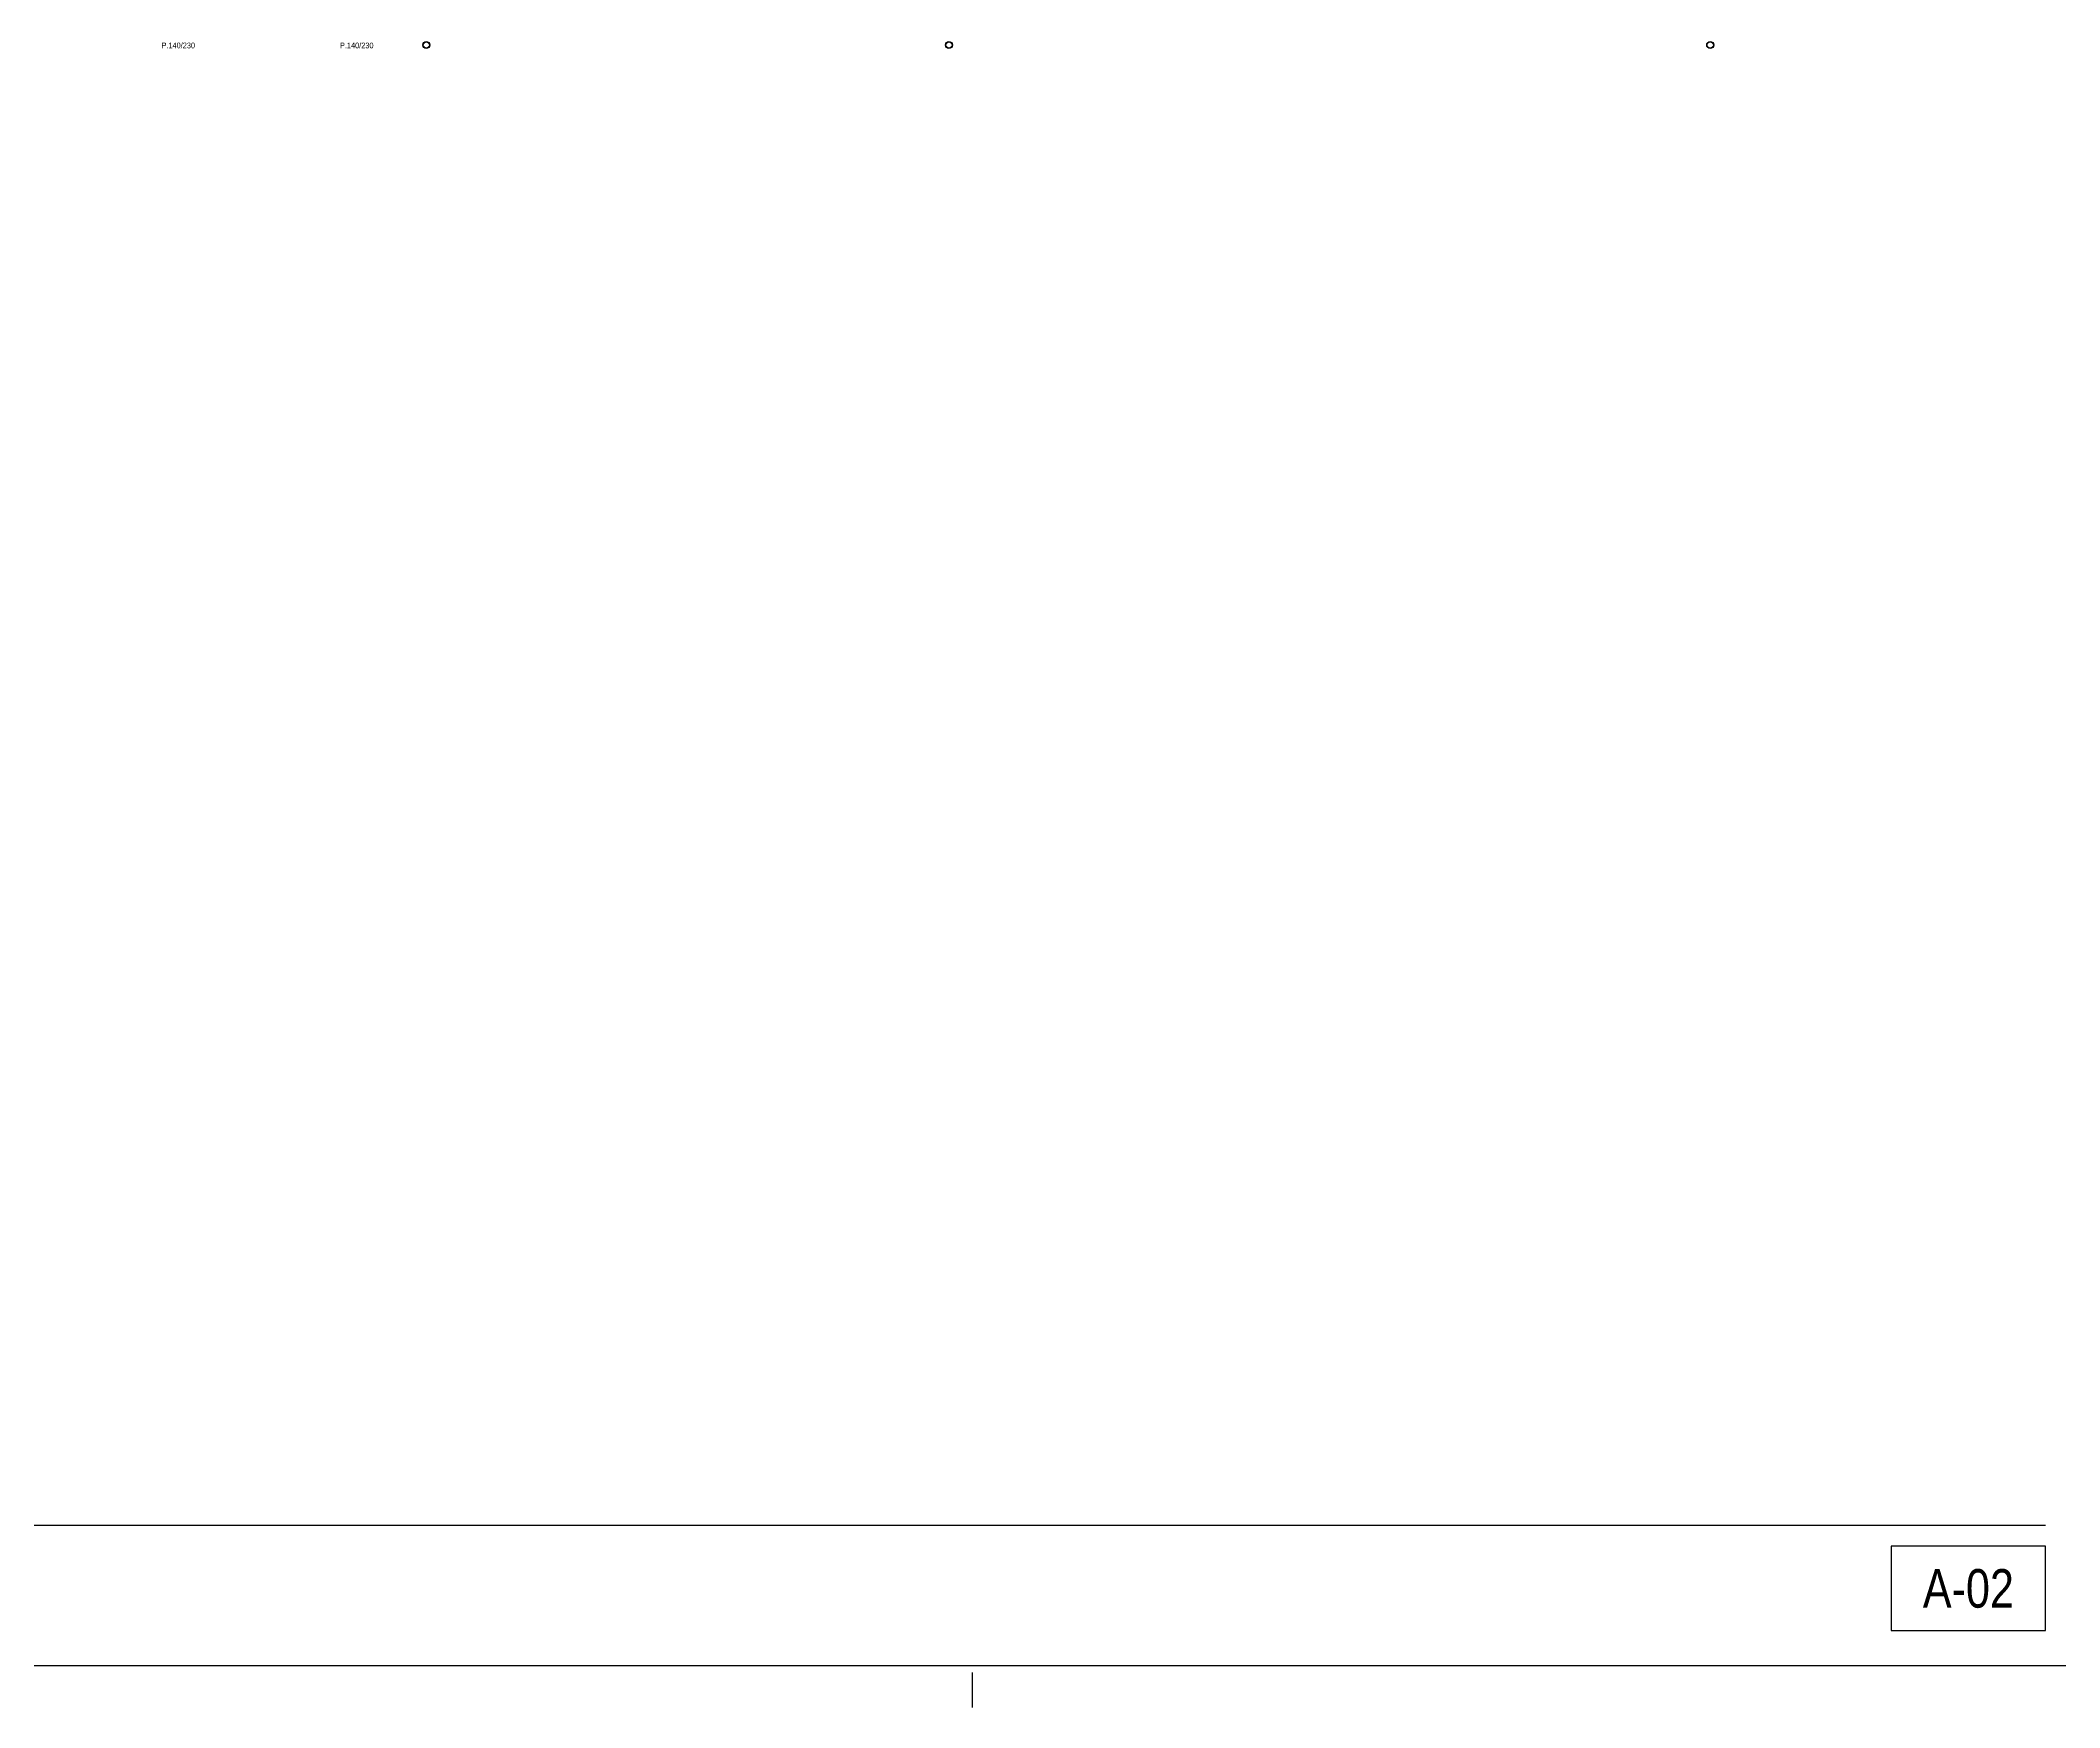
# Model space of a CAD drawing. Header units: centimetres. Extents: x 0 to 13208, y -30 to 2970.
# Drawn here: x 2286 to 3725, y -30 to 1158 of the extents above; entities that cross this region are included whole.
import ezdxf
from ezdxf.enums import TextEntityAlignment as Align

# ---------------------------------------------------------------- set-up
doc = ezdxf.new("R2010")
doc.units = ezdxf.units.CM
doc.linetypes.add('CENTER', pattern=[40, 25, -5, 5, -5])
for name, color, linetype in [('SCOTT-ANTET', 4, 'CONTINUOUS'), ('SCOTT-CERCEVE', 7, 'CONTINUOUS'), ('SCOTT-EKSEN', 8, 'CENTER'), ('SCOTT-MIMARI', 8, 'CONTINUOUS')]:
    doc.layers.add(name, color=color, linetype=linetype)
doc.styles.get("Standard").update_dxf_attribs({"font": 'arial.ttf', "width": 0.8})

msp = doc.modelspace()

# ---------------------------------------------------------------- linework, layer by layer
at = {"layer": 'SCOTT-ANTET'}
msp.add_line((1170, 100), (3714.8, 100), dxfattribs=at)
msp.add_lwpolyline([(3604.8, 25), (3714.8, 25), (3714.8, 85), (3604.8, 85)], close=True, dxfattribs=at)
at = {"layer": 'SCOTT-CERCEVE'}
for points in [[(0, 0), (13207.9, 0), (13207.9, 2970), (0, 2970)], [(100, 0), (13182.9, 0), (13182.9, 2970), (100, 2970)]]:
    msp.add_lwpolyline(points, close=True, dxfattribs=at)
at = {"layer": 'SCOTT-EKSEN'}
msp.add_line((2950, -30), (2950, -5), dxfattribs=at)
at = {"layer": 'SCOTT-MIMARI'}
for centre, radius in [((2560.8, 1155.2), 2.5), ((2560.8, 1155.2), 2.25), ((2933.3, 1155.2), 2.5), ((2933.3, 1155.2), 2.25), ((3475.8, 1155.2), 2.5), ((3475.8, 1155.2), 2.25)]:
    msp.add_circle(centre, radius, dxfattribs=at)

# ---------------------------------------------------------------- texts
at = {"layer": 'SCOTT-ANTET', "width": 0.8}
msp.add_text('A-02', height=27.5, dxfattribs=at).set_placement((3659.8, 55), align=Align.MIDDLE_CENTER)
at = {"layer": 'SCOTT-MIMARI', "width": 0.8}
for p in [(2372.1, 1152.8), (2499.3, 1152.8)]:
    msp.add_text('P.140/230', height=4.1, dxfattribs=at).set_placement(p)

doc.saveas('drawing.dxf')
